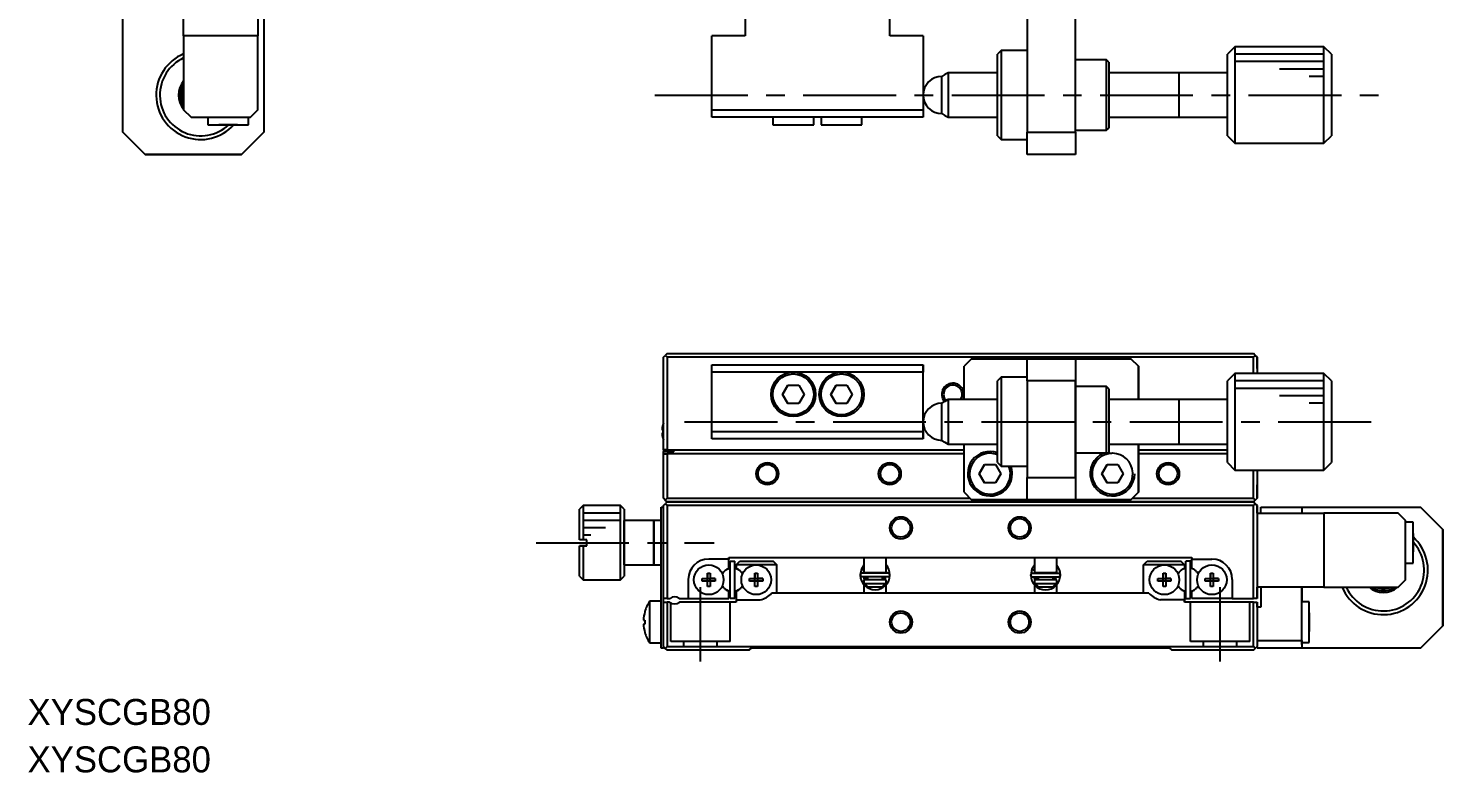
# Model space of a CAD drawing. Extents: x -50 to 379, y 23 to 295.
# Drawn here: x -42.4 to 148.2, y 23.5 to 123.8 of the extents above; entities that cross this region are included whole.
import ezdxf

# ---------------------------------------------------------------- set-up
doc = ezdxf.new("R2010")
doc.units = 0
doc.header["$LTSCALE"] = 10
doc.linetypes.add('CENTER', pattern=[2, 1.25, -0.25, 0.25, -0.25])
doc.linetypes.add('DASHED', pattern=[3.5, 2, -1.5])
doc.layers.get('0').update_dxf_attribs({"linetype": 'CONTINUOUS'})
doc.layers.add('CENTER', color=1, linetype='CENTER')
doc.styles.get("Standard").update_dxf_attribs({"font": 'FGP教科書体NT-M'})

msp = doc.modelspace()

# ---------------------------------------------------------------- linework, layer by layer
at = {"color": 7, "linetype": 'CONTINUOUS'}
for p, q in [((-21.5, 122.85), (-21.5, 131.85)), ((-11.5, 131.85), (-11.5, 122.85)), ((54.15, 131.85), (54.15, 122.85)), ((73.65, 122.85), (73.65, 131.85)), ((-29.7, 109.85), (-29.7, 125.85)), ((-10.7, 125.85), (-10.7, 109.85)), ((92.15, 125.85), (92.15, 109.85)), ((98.65, 109.85), (98.65, 125.85)), ((-21.5, 122.85), (-21.5, 112.85)), ((-11.5, 122.85), (-21.5, 122.85)), ((-11.5, 112.85), (-11.5, 122.85)), ((54.15, 122.85), (49.65, 122.85)), ((49.65, 112.85), (49.65, 122.85)), ((78.15, 122.85), (73.65, 122.85)), ((78.15, 122.85), (78.15, 112.85)), ((88.65, 120.85), (88.15, 120.35)), ((88.15, 109.35), (88.15, 120.35)), ((88.65, 120.85), (88.65, 108.85)), ((92.15, 120.85), (88.65, 120.85)), ((120.15, 121.35), (119.15, 120.35)), ((119.15, 109.35), (119.15, 120.35)), ((120.15, 121.35), (120.15, 108.35)), ((132.15, 121.35), (120.15, 121.35)), ((132.15, 121.349733), (132.15, 121.35)), ((133.15, 120.35), (132.15, 121.35)), ((132.15, 108.35), (132.15, 121.349733)), ((133.15, 120.35), (133.15, 109.35)), ((133.15, 120.349774), (133.15, 109.35)), ((102.85, 119.6), (98.65, 119.6)), ((102.85, 110.1), (102.85, 119.6)), ((103.15, 119.3), (102.85, 119.6)), ((103.15, 119.3), (103.15, 110.4)), ((81.083013, 117.6), (80.65, 117.35)), ((80.65, 112.35), (80.65, 117.35)), ((81.516025, 117.85), (81.083013, 117.6)), ((81.516025, 117.85), (81.516025, 111.85)), ((88.149981, 117.85), (81.516025, 117.85)), ((112.65, 117.85), (103.150019, 117.85)), ((112.65, 117.85), (112.645, 117.85)), ((112.65, 111.849995), (112.65, 117.850005)), ((119.15, 117.85), (112.65, 117.85)), ((112.655, 117.85), (112.65, 117.85)), ((-20.5, 111.85), (-21.5, 112.85)), ((-21.5, 112.85), (-20.5, 111.85)), ((-12.5, 111.85), (-11.5, 112.85)), ((-11.5, 112.85), (-12.5, 111.85)), ((49.65, 112.85), (78.15, 112.85)), ((49.65, 111.85), (49.65, 112.85)), ((78.15, 112.85), (78.15, 111.85)), ((-20.5, 111.85), (-12.5, 111.85)), ((-20.5, 111.85), (-18.25, 111.85)), ((-18.5, 111.85), (-18.25, 111.85)), ((-18.5, 111.85), (-18.25, 111.85)), ((-18.5, 111.85), (-12.5, 111.85)), ((-18.5, 111.85), (-18.25, 111.85)), ((-18.25, 111.85), (-18.25, 110.85)), ((-18.25, 110.85), (-12.75, 110.85)), ((-18.25, 110.85), (-12.75, 110.85)), ((-16.75, 110.85), (-15.5, 110.85)), ((-15.5, 110.85), (-16.75, 110.85)), ((-14.25, 110.85), (-15.5, 110.85)), ((-15.5, 110.85), (-14.25, 110.85)), ((-12.75, 111.85), (-12.5, 111.85)), ((-12.75, 111.85), (-12.5, 111.85)), ((-12.75, 111.85), (-12.5, 111.85)), ((-12.75, 111.85), (-12.5, 111.85)), ((-12.75, 110.85), (-12.75, 111.85)), ((60.65, 111.85), (49.65, 111.85)), ((57.9, 111.85), (57.9, 110.85)), ((57.9, 110.85), (60.65, 110.85)), ((67.15, 111.85), (60.65, 111.85)), ((60.65, 110.85), (63.4, 110.85)), ((63.4, 110.85), (63.4, 111.85)), ((64.4, 111.85), (64.4, 110.85)), ((64.4, 110.85), (67.15, 110.85)), ((78.15, 111.85), (67.15, 111.85)), ((67.15, 110.85), (69.9, 110.85)), ((69.9, 110.85), (69.9, 111.85)), ((80.65, 112.35), (81.083013, 112.1)), ((81.083013, 112.1), (81.516025, 111.85)), ((81.516025, 111.85), (88.149981, 111.85)), ((103.150019, 111.85), (112.65, 111.85)), ((112.645, 111.85), (112.65, 111.85)), ((112.65, 111.85), (119.15, 111.85)), ((112.65, 111.85), (112.655, 111.85)), ((-29.7, 109.85), (-26.7, 106.85)), ((-26.7, 106.85), (-29.7, 109.85)), ((-13.7, 106.85), (-10.7, 109.85)), ((-10.7, 109.85), (-13.7, 106.85)), ((88.15, 109.35), (88.65, 108.85)), ((88.65, 108.85), (92.15, 108.85)), ((92.15, 109.85), (98.65, 109.85)), ((92.15, 106.85), (92.15, 109.85)), ((98.65, 110.1), (102.85, 110.1)), ((98.65, 109.85), (98.65, 106.85)), ((102.85, 110.1), (103.15, 110.4)), ((119.15, 109.35), (120.15, 108.35)), ((132.15, 108.35), (133.15, 109.35)), ((-13.7, 106.85), (-26.7, 106.85)), ((-26.7, 106.85), (-13.7, 106.85)), ((98.65, 106.85), (92.15, 106.85)), ((120.15, 108.35), (132.15, 108.35)), ((43.15, 79.5), (43.4, 79.75)), ((43.15, 67), (43.15, 79.5)), ((43.65, 80), (43.4, 79.75)), ((43.4, 79.75), (43.65, 79.5)), ((43.65, 80), (122.65, 80)), ((122.65, 79.5), (43.65, 79.5)), ((43.65, 79.5), (43.65, 67)), ((49.65, 77.5), (49.65, 78.5)), ((49.65, 78.5), (78.15, 78.5)), ((78.15, 70.8), (78.15, 78.5)), ((78.15, 78.5), (78.15, 77.5)), ((84.65, 79.3), (83.65, 78.3)), ((83.65, 73.8), (83.65, 78.3)), ((84.65, 79.3), (92.15, 79.3)), ((92.15, 79.3), (98.65, 79.3)), ((92.15, 76.3), (92.15, 79.3)), ((98.65, 79.3), (98.65, 76.3)), ((98.65, 79.3), (98.65, 75.55)), ((98.65, 79.3), (106.15, 79.3)), ((107.15, 78.3), (106.15, 79.3)), ((106.15, 79.3), (107.15, 78.3)), ((107.15, 78.3), (107.15, 73.8)), ((107.15, 73.8), (107.15, 78.3)), ((122.9, 79.75), (122.65, 80)), ((122.9, 79.75), (122.65, 80)), ((122.65, 79.5), (122.9, 79.75)), ((122.65, 77.3), (122.65, 79.5)), ((122.9, 79.75), (123.15, 79.5)), ((123.15, 79.5), (122.9, 79.75)), ((123.15, 79.5), (123.15, 77.3)), ((123.15, 77.999995), (123.15, 79.5)), ((60.65, 77.5), (49.65, 77.5)), ((49.65, 69.5), (49.65, 77.5)), ((67.15, 77.5), (60.65, 77.5)), ((78.15, 77.5), (67.15, 77.5)), ((78.15, 69.5), (78.15, 77.5)), ((88.65, 76.8), (88.15, 76.3)), ((88.15, 65.3), (88.15, 76.3)), ((88.65, 76.8), (88.65, 64.8)), ((92.15, 76.8), (88.65, 76.8)), ((92.15, 76.3), (92.15, 63.3)), ((98.65, 76.3), (92.15, 76.3)), ((98.65, 63.3), (98.65, 76.3)), ((120.15, 77.3), (119.15, 76.3)), ((119.15, 70.750189), (119.15, 76.3)), ((120.15, 77.3), (120.15, 70.741132)), ((132.15, 77.3), (120.15, 77.3)), ((132.15, 64.3), (132.15, 77.3)), ((133.15, 76.3), (132.15, 77.3)), ((133.15, 76.3), (133.15, 65.3)), ((133.15, 76.3), (133.15, 70.849811)), ((59.206624, 74.5), (59.928312, 75.75)), ((59.928312, 75.75), (59.206624, 74.5)), ((59.928312, 73.25), (59.206624, 74.5)), ((59.206624, 74.5), (59.928312, 73.25)), ((59.928312, 75.75), (61.371688, 75.75)), ((61.371688, 75.75), (62.093376, 74.5)), ((62.093376, 74.5), (61.371688, 73.25)), ((65.706624, 74.5), (66.428312, 75.75)), ((66.428312, 75.75), (65.706624, 74.5)), ((66.428312, 73.25), (65.706624, 74.5)), ((65.706624, 74.5), (66.428312, 73.25)), ((66.428312, 75.75), (67.871688, 75.75)), ((67.871688, 75.75), (68.593376, 74.5)), ((68.593376, 74.5), (67.871688, 73.25)), ((98.65, 75.55), (98.65, 66.55)), ((102.85, 75.55), (98.65, 75.55)), ((102.85, 66.55), (102.85, 75.55)), ((103.15, 75.25), (102.85, 75.55)), ((103.15, 75.25), (103.15, 66.55)), ((103.15, 75.25), (103.15, 73.8)), ((61.371688, 73.25), (59.928312, 73.25)), ((67.871688, 73.25), (66.428312, 73.25)), ((81.083013, 73.55), (80.65, 73.3)), ((80.65, 70.777359), (80.65, 73.3)), ((81.516025, 73.8), (81.083013, 73.55)), ((81.516025, 73.8), (81.516025, 70.77283)), ((88.15, 73.8), (81.516025, 73.8)), ((112.65, 73.8), (103.15, 73.8)), ((112.65, 73.8), (112.645, 73.8)), ((112.65, 73.412813), (112.65, 73.800005)), ((119.15, 73.8), (112.65, 73.8)), ((112.655, 73.8), (112.65, 73.8)), ((112.65, 70.872856), (112.65, 73.412813)), ((78.15, 68.5), (78.15, 70.8)), ((80.65, 68.3), (80.65, 70.777359)), ((81.516025, 70.77283), (81.516025, 67.8)), ((112.65, 70.8), (112.65, 70.872856)), ((112.65, 68.187187), (112.65, 70.8)), ((119.15, 65.3), (119.15, 70.750189)), ((120.15, 70.741132), (120.15, 64.3)), ((133.15, 70.849811), (133.15, 65.3)), ((42.960141, 69.68), (43.080478, 69.68)), ((43.080478, 69.32), (42.960141, 69.32)), ((43.075856, 70.388616), (43.080478, 70.386361)), ((43.080478, 68.613639), (43.075856, 68.611384)), ((43.080478, 69.68), (43.080478, 69.32)), ((49.65, 69.5), (78.15, 69.5)), ((49.65, 68.5), (49.65, 69.5)), ((78.15, 69.5), (78.15, 68.5)), ((43.65, 67), (43.15, 67)), ((43.15, 67), (43.15, 66.8)), ((43.15, 66.8), (44.55, 66.8)), ((43.15, 66.5), (43.15, 66.8)), ((43.65, 67), (83.65, 67)), ((44.55, 67), (44.55, 66.8)), ((78.15, 68.5), (49.65, 68.5)), ((80.65, 68.3), (81.083013, 68.05)), ((81.083013, 68.05), (81.516025, 67.8)), ((81.516025, 67.8), (88.15, 67.8)), ((83.65, 61.3), (83.65, 67.8)), ((103.15, 67.8), (103.15, 66.55)), ((103.15, 67.8), (112.65, 67.8)), ((107.15, 67.8), (107.15, 61.3)), ((107.15, 65.8), (107.15, 67.8)), ((107.15, 67), (119.15, 67)), ((112.645, 67.8), (112.65, 67.8)), ((112.65, 67.799995), (112.65, 68.187187)), ((112.65, 67.8), (119.15, 67.8)), ((112.65, 67.8), (112.655, 67.8)), ((43.15, 60.5), (43.15, 66.5)), ((43.15, 66.5), (43.65, 66.5)), ((43.65, 66.5), (43.65, 60.5)), ((83.65, 66.5), (43.65, 66.5)), ((85.706624, 63.8), (86.428312, 65.05)), ((86.428312, 65.05), (85.706624, 63.8)), ((86.428312, 65.05), (87.871688, 65.05)), ((87.871688, 65.05), (88.593376, 63.8)), ((88.15, 65.3), (88.65, 64.8)), ((88.65, 64.8), (92.15, 64.8)), ((102.85, 66.55), (98.65, 66.55)), ((98.65, 66.55), (98.65, 60.3)), ((98.65, 66.55), (98.65, 66.05)), ((98.65, 66.55), (98.65, 66.05)), ((102.206624, 63.8), (102.928312, 65.05)), ((102.928312, 65.05), (102.206624, 63.8)), ((103.15, 66.55), (102.85, 66.55)), ((102.928312, 65.05), (104.371688, 65.05)), ((104.371688, 65.05), (105.093376, 63.8)), ((119.15, 66.5), (107.15, 66.5)), ((107.15, 61.3), (107.15, 65.8)), ((119.15, 65.3), (120.15, 64.3)), ((132.15, 64.3), (133.15, 65.3)), ((86.428312, 62.55), (85.706624, 63.8)), ((85.706624, 63.8), (86.428312, 62.55)), ((88.593376, 63.8), (87.871688, 62.55)), ((92.15, 63.3), (98.65, 63.3)), ((92.15, 60.3), (92.15, 63.3)), ((98.65, 63.3), (98.65, 60.3)), ((102.928312, 62.55), (102.206624, 63.8)), ((102.206624, 63.8), (102.928312, 62.55)), ((105.093376, 63.8), (104.371688, 62.55)), ((120.15, 64.3), (132.15, 64.3)), ((122.65, 60.5), (122.65, 64.3)), ((123.15, 64.3), (123.15, 60.5)), ((83.65, 61.3), (84.65, 60.3)), ((87.871688, 62.55), (86.428312, 62.55)), ((104.371688, 62.55), (102.928312, 62.55)), ((106.15, 60.3), (107.15, 61.3)), ((107.15, 61.3), (106.15, 60.3)), ((123.15, 60.5), (123.15, 62.300005)), ((32.35, 59.5), (31.85, 59)), ((32.35, 59.5), (32.35, 54.9)), ((37.35, 59.5), (32.35, 59.5)), ((37.35, 54.5), (37.35, 59.5)), ((37.85, 59), (37.35, 59.5)), ((42.85, 57.3), (42.85, 59.3)), ((42.85, 59.3), (43.15, 59.3)), ((43.4, 60.25), (43.15, 60.5)), ((43.15, 59.5), (43.4, 59.75)), ((43.15, 47), (43.15, 59.5)), ((43.4, 60.25), (43.65, 60.5)), ((43.65, 60), (43.4, 60.25)), ((43.65, 60), (43.4, 59.75)), ((43.4, 59.75), (43.65, 59.5)), ((43.65, 60.5), (84.45, 60.5)), ((122.65, 60), (43.65, 60)), ((43.65, 60), (122.65, 60)), ((122.65, 59.5), (43.65, 59.5)), ((43.65, 59.5), (43.65, 47)), ((92.15, 60.3), (84.65, 60.3)), ((98.65, 60.3), (92.15, 60.3)), ((106.15, 60.3), (98.65, 60.3)), ((106.35, 60.5), (122.65, 60.5)), ((122.65, 60.5), (122.9, 60.25)), ((123, 60.35), (122.65, 60)), ((122.65, 60), (123, 60.35)), ((122.9, 60.25), (122.65, 60)), ((122.65, 60), (122.9, 60.25)), ((122.65, 60), (122.9, 59.75)), ((122.9, 59.75), (122.65, 60)), ((122.65, 59.5), (122.9, 59.75)), ((122.65, 47), (122.65, 59.5)), ((123.15, 60.5), (122.9, 60.25)), ((122.9, 60.25), (123.15, 60.5)), ((122.9, 59.75), (123.15, 59.5)), ((123.15, 59.5), (122.9, 59.75)), ((123.15, 59.5), (123.15, 47)), ((123.15, 58.5), (123.15, 59.5)), ((123.65, 59.3), (129.15, 59.3)), ((123.65, 58.5), (123.65, 59.3)), ((129.15, 59.3), (129.15, 58.5)), ((129.15, 59.3), (129.15, 58.5)), ((129.15, 59.3), (145.15, 59.3)), ((148.15, 56.3), (145.15, 59.3)), ((145.15, 59.3), (148.15, 56.3)), ((31.85, 54.9), (31.85, 59)), ((37.85, 59), (37.85, 54.5)), ((37.85, 59), (37.85, 57.5)), ((37.85, 57.5), (37.85, 51.5)), ((37.85, 54.5), (37.85, 57.5)), ((41.85, 57.5), (37.85, 57.5)), ((41.85, 54.5), (41.85, 57.5)), ((41.85, 57.5), (41.85, 54.5)), ((42.85, 57.5), (41.85, 57.5)), ((42.85, 42.3), (42.85, 57.3)), ((123.15, 58.5), (132.15, 58.5)), ((132.15, 58.5), (132.15, 48.5)), ((142.15, 58.5), (132.15, 58.5)), ((143.15, 57.5), (142.15, 58.5)), ((142.15, 58.5), (143.15, 57.5)), ((143.15, 49.5), (143.15, 57.5)), ((143.15, 57.25), (143.15, 57.5)), ((143.15, 57.25), (143.15, 57.5)), ((143.15, 57.25), (143.15, 57.5)), ((143.15, 51.5), (143.15, 57.5)), ((143.15, 57.25), (143.15, 57.5)), ((144.15, 57.25), (143.15, 57.25)), ((144.15, 51.75), (144.15, 57.25)), ((144.15, 51.75), (144.15, 57.25)), ((144.15, 55.75), (144.15, 54.5)), ((144.15, 54.5), (144.15, 55.75)), ((148.15, 56.3), (148.15, 43.3)), ((148.15, 43.3), (148.15, 56.3)), ((32.35, 54.9), (31.85, 54.9)), ((32.35, 54.1), (31.85, 54.1)), ((31.85, 54.1), (32.35, 54.1)), ((31.85, 50), (31.85, 54.1)), ((32.85, 54.9), (32.35, 54.9)), ((32.85, 54.1), (32.35, 54.1)), ((32.35, 54.1), (32.35, 49.5)), ((32.35, 54.1), (32.85, 54.1)), ((32.85, 54.1), (32.85, 54.9)), ((37.35, 49.5), (37.35, 54.5)), ((37.85, 54.5), (37.85, 50)), ((37.85, 51.5), (37.85, 54.5)), ((41.85, 51.5), (41.85, 54.5)), ((41.85, 54.5), (41.85, 51.5)), ((144.15, 53.25), (144.15, 54.5)), ((144.15, 54.5), (144.15, 53.25)), ((37.85, 51.5), (37.85, 50)), ((37.85, 51.5), (41.85, 51.5)), ((41.85, 51.5), (42.85, 51.5)), ((51.95, 52.3), (49.25, 52.3)), ((51.95, 52.5), (114.35, 52.5)), ((51.95, 52.3), (51.95, 52.5)), ((51.95, 52.5), (51.95, 52.3)), ((51.95, 51.044412), (51.95, 52.3)), ((51.95, 51.044412), (51.95, 52.3)), ((52.15, 47), (52.15, 52)), ((52.15, 52), (52.75, 52)), ((52.75, 47), (52.75, 52)), ((52.95, 51.5), (53.45, 52)), ((52.95, 51.5), (52.95, 51.044412)), ((55.65, 51.5), (52.95, 51.5)), ((53.45, 52), (57.95, 52)), ((58.45, 51.5), (55.65, 51.5)), ((58.45, 51.5), (57.95, 52)), ((57.95, 52), (58.45, 51.5)), ((58.45, 47.7), (58.45, 51.5)), ((58.45, 47.7), (58.45, 51.5)), ((70.15, 52.5), (70.15, 50.5)), ((73.15, 50.5), (73.15, 52.5)), ((93.149848, 51.487977), (92.786449, 50.916771)), ((93.15, 52.5), (93.15, 50.5)), ((96.15, 50.5), (96.15, 52.5)), ((107.85, 51.5), (108.35, 52)), ((107.85, 47.7), (107.85, 51.5)), ((110.65, 51.5), (107.85, 51.5)), ((108.35, 52), (112.85, 52)), ((113.35, 51.5), (110.65, 51.5)), ((112.85, 52), (113.35, 51.5)), ((113.35, 51.5), (112.85, 52)), ((113.35, 51.5), (113.35, 51.044412)), ((113.35, 51.5), (113.35, 51.044412)), ((113.55, 47), (113.55, 52)), ((114.15, 52), (113.55, 52)), ((114.15, 47), (114.15, 52)), ((114.15, 51.058896), (114.15, 52)), ((114.35, 52.5), (114.35, 52.3)), ((114.35, 52.3), (117.05, 52.3)), ((114.35, 51.044412), (114.35, 52.3)), ((143.15, 51.5), (143.15, 51.75)), ((143.15, 51.5), (143.15, 51.75)), ((143.15, 49.5), (143.15, 51.75)), ((143.15, 51.5), (143.15, 51.75)), ((143.15, 51.75), (144.15, 51.75)), ((31.85, 50), (32.35, 49.5)), ((37.35, 49.5), (37.85, 50)), ((48.363639, 49.68), (49.07, 49.68)), ((48.363639, 49.32), (48.363639, 49.68)), ((48.363639, 49.68), (49.07, 49.68)), ((49.07, 50.386361), (49.43, 50.386361)), ((49.07, 49.68), (49.07, 50.386361)), ((49.07, 50.386361), (49.07, 49.68)), ((49.080372, 49.669628), (49.07, 49.68)), ((49.080372, 49.330372), (49.080372, 49.669628)), ((49.080372, 49.669628), (49.419628, 49.669628)), ((49.419628, 49.669628), (49.43, 49.68)), ((49.419628, 49.669628), (49.419628, 49.330372)), ((49.43, 50.386361), (49.43, 49.68)), ((49.43, 49.68), (50.136361, 49.68)), ((50.136361, 49.68), (49.43, 49.68)), ((50.136361, 49.68), (50.136361, 49.32)), ((51.65625, 50.874815), (51.95, 51.044412)), ((51.65625, 50.874815), (51.95, 51.044412)), ((52.95, 51.044412), (53.24375, 50.874815)), ((54.763639, 49.68), (55.47, 49.68)), ((54.763639, 49.32), (54.763639, 49.68)), ((54.763639, 49.68), (55.47, 49.68)), ((55.47, 50.386361), (55.83, 50.386361)), ((55.47, 49.68), (55.47, 50.386361)), ((55.47, 50.386361), (55.47, 49.68)), ((55.480372, 49.669628), (55.47, 49.68)), ((55.480372, 49.330372), (55.480372, 49.669628)), ((55.480372, 49.669628), (55.819628, 49.669628)), ((55.819628, 49.669628), (55.83, 49.68)), ((55.819628, 49.669628), (55.819628, 49.330372)), ((55.83, 50.386361), (55.83, 49.68)), ((55.83, 49.68), (56.536361, 49.68)), ((56.536361, 49.68), (55.83, 49.68)), ((56.536361, 49.68), (56.536361, 49.32)), ((69.827833, 50.934778), (69.66978, 50.183375)), ((69.768619, 50.685263), (69.767761, 50.649523)), ((69.767761, 50.649523), (69.76869, 50.613786)), ((69.77126, 50.720918), (69.768619, 50.685263)), ((69.76869, 50.613786), (69.771402, 50.578139)), ((69.77568, 50.756401), (69.77126, 50.720918)), ((69.771402, 50.578139), (69.775891, 50.542669)), ((69.781867, 50.791625), (69.77568, 50.756401)), ((69.775891, 50.542669), (69.782146, 50.507462)), ((69.789808, 50.826504), (69.781867, 50.791625)), ((69.782146, 50.507462), (69.790152, 50.472605)), ((69.799483, 50.860953), (69.789808, 50.826504)), ((69.790152, 50.472605), (69.79989, 50.438183)), ((69.810868, 50.894885), (69.799483, 50.860953)), ((69.79989, 50.438183), (69.811336, 50.404279)), ((69.823205, 50.926472), (69.810868, 50.894885)), ((69.811336, 50.404279), (69.824462, 50.370978)), ((69.822909, 50.925041), (69.823598, 50.927182)), ((69.823598, 50.927182), (69.825539, 50.928795)), ((70.149831, 51.454354), (69.824132, 50.926)), ((69.824462, 50.370978), (69.82524, 50.369147)), ((69.825539, 50.928795), (69.828722, 50.929869)), ((69.842413, 50.968328), (69.827833, 50.934778)), ((69.827981, 50.935138), (70.150012, 50.826777)), ((69.828722, 50.929869), (69.833126, 50.930398)), ((69.833126, 50.930398), (69.838725, 50.930378)), ((69.838725, 50.930378), (69.845486, 50.92981)), ((69.845486, 50.92981), (69.853367, 50.928697)), ((69.853367, 50.928697), (69.862321, 50.927046)), ((69.862321, 50.927046), (69.872293, 50.924866)), ((69.872293, 50.924866), (69.883224, 50.922172)), ((69.883224, 50.922172), (69.895046, 50.918978)), ((73.443313, 50.379734), (69.893313, 50.379734)), ((69.893313, 49.929734), (73.443313, 49.929734)), ((69.895046, 50.918978), (69.90769, 50.915306)), ((69.90769, 50.915306), (69.921078, 50.911176)), ((69.921078, 50.911176), (69.935129, 50.906614)), ((69.935129, 50.906614), (69.949759, 50.901647)), ((69.949759, 50.901647), (69.964879, 50.896305)), ((69.964879, 50.896305), (69.980397, 50.890622)), ((69.980397, 50.890622), (69.99622, 50.88463)), ((69.99622, 50.88463), (70.012252, 50.878366)), ((70.012252, 50.878366), (70.028396, 50.871869)), ((70.028396, 50.871869), (70.044554, 50.865177)), ((70.044554, 50.865177), (70.06063, 50.858331)), ((70.06063, 50.858331), (70.076524, 50.851372)), ((70.076524, 50.851372), (70.092143, 50.844342)), ((70.092143, 50.844342), (70.10739, 50.837285)), ((70.10739, 50.837285), (70.122175, 50.830241)), ((70.122175, 50.830241), (70.136407, 50.823255)), ((70.262579, 49.499962), (70.133708, 49.929682)), ((70.136407, 50.823255), (70.15, 50.816368)), ((70.15, 50.5), (73.15, 50.5)), ((70.65, 49.7), (70.185453, 49.7)), ((70.492864, 50.379734), (70.264147, 50.499992)), ((70.65, 50.5), (70.65, 50.379734)), ((70.65, 49.929734), (70.65, 49.5)), ((72.65, 50.379734), (72.65, 50.5)), ((72.65, 49.5), (72.65, 49.929734)), ((73.15, 49.7), (72.65, 49.7)), ((73.072453, 50.499955), (72.843761, 50.379734)), ((73.150374, 50.611234), (73.202931, 50.379752)), ((73.512403, 50.926216), (73.499447, 50.956471)), ((73.513716, 50.925041), (73.512941, 50.924722)), ((73.51334, 50.92284), (73.513716, 50.925041)), ((73.51342, 50.926472), (73.513716, 50.925041)), ((73.531159, 50.879482), (73.51342, 50.926472)), ((73.531875, 50.877352), (73.531159, 50.879482)), ((73.532186, 50.876421), (73.531875, 50.877352)), ((73.532679, 50.874935), (73.532186, 50.876421)), ((73.532989, 50.873995), (73.532679, 50.874935)), ((73.533525, 50.872361), (73.532989, 50.873995)), ((73.533914, 50.871163), (73.533525, 50.872361)), ((73.534661, 50.868847), (73.533914, 50.871163)), ((73.53503, 50.867694), (73.534661, 50.868847)), ((92.80473, 50.9591), (92.632096, 50.174146)), ((92.730935, 50.676034), (92.730078, 50.640295)), ((92.730078, 50.640295), (92.731006, 50.604558)), ((92.733577, 50.711689), (92.730935, 50.676034)), ((92.731006, 50.604558), (92.733719, 50.56891)), ((92.737996, 50.747172), (92.733577, 50.711689)), ((92.733719, 50.56891), (92.738208, 50.53344)), ((92.744184, 50.782397), (92.737996, 50.747172)), ((92.738208, 50.53344), (92.744463, 50.498233)), ((92.752124, 50.817276), (92.744184, 50.782397)), ((92.744463, 50.498233), (92.752469, 50.463376)), ((92.761799, 50.851725), (92.752124, 50.817276)), ((92.752469, 50.463376), (92.762206, 50.428954)), ((92.773185, 50.885656), (92.761799, 50.851725)), ((92.762206, 50.428954), (92.773652, 50.395051)), ((92.785522, 50.917243), (92.773185, 50.885656)), ((92.773652, 50.395051), (92.786779, 50.36175)), ((92.785226, 50.915812), (92.78607, 50.918161)), ((92.78607, 50.918161), (92.788463, 50.919855)), ((92.786779, 50.36175), (92.787557, 50.359919)), ((92.788463, 50.919855), (92.792386, 50.92088)), ((92.790298, 50.92591), (93.150029, 50.797092)), ((92.792386, 50.92088), (92.797811, 50.921228)), ((92.797811, 50.921228), (92.804696, 50.920898)), ((92.804696, 50.920898), (92.812991, 50.919891)), ((92.812991, 50.919891), (92.822633, 50.918215)), ((92.822633, 50.918215), (92.833549, 50.915883)), ((92.833549, 50.915883), (92.845659, 50.912912)), ((92.845659, 50.912912), (92.858872, 50.909324)), ((96.405629, 50.370506), (92.855629, 50.370506)), ((92.855629, 49.920506), (96.405629, 49.920506)), ((92.858872, 50.909324), (92.873089, 50.905147)), ((92.873089, 50.905147), (92.888204, 50.90041)), ((92.888204, 50.90041), (92.904103, 50.895151)), ((92.904103, 50.895151), (92.920668, 50.889408)), ((92.920668, 50.889408), (92.937774, 50.883223)), ((92.937774, 50.883223), (92.955295, 50.876644)), ((92.955295, 50.876644), (92.973098, 50.86972)), ((92.973098, 50.86972), (92.991051, 50.862502)), ((92.991051, 50.862502), (93.00902, 50.855044)), ((93.00902, 50.855044), (93.026869, 50.847403)), ((93.026869, 50.847403), (93.044466, 50.839634)), ((93.044466, 50.839634), (93.061679, 50.831797)), ((93.061679, 50.831797), (93.078379, 50.82395)), ((93.078379, 50.82395), (93.094441, 50.816151)), ((93.094441, 50.816151), (93.109745, 50.80846)), ((93.220647, 49.49995), (93.096024, 49.920454)), ((93.109745, 50.80846), (93.124177, 50.800933)), ((93.124177, 50.800933), (93.137629, 50.793627)), ((93.137629, 50.793627), (93.15, 50.786596)), ((93.15, 50.5), (96.15, 50.5)), ((93.65, 49.7), (93.15, 49.7)), ((93.15, 49.7), (93.15, 49.685894)), ((93.15, 49.685872), (93.15, 49.685728)), ((93.15, 49.68565), (93.15, 49.685503)), ((93.455181, 50.370506), (93.220475, 50.499969)), ((93.65, 50.5), (93.65, 50.370506)), ((93.65, 49.920506), (93.65, 49.5)), ((95.65, 50.370506), (95.65, 50.5)), ((95.65, 49.5), (95.65, 49.920506)), ((96.115897, 49.7), (95.65, 49.7)), ((96.040777, 50.499959), (95.806077, 50.370506)), ((96.140463, 50.500014), (96.165247, 50.370524)), ((96.474719, 50.916987), (96.458237, 50.955242)), ((96.476033, 50.915812), (96.475257, 50.915494)), ((96.475657, 50.913612), (96.476033, 50.915812)), ((96.475736, 50.917243), (96.476033, 50.915812)), ((96.493476, 50.870254), (96.475736, 50.917243)), ((96.494192, 50.868124), (96.493476, 50.870254)), ((96.494503, 50.867192), (96.494192, 50.868124)), ((96.494996, 50.865707), (96.494503, 50.867192)), ((96.495306, 50.864766), (96.494996, 50.865707)), ((96.495841, 50.863132), (96.495306, 50.864766)), ((96.496231, 50.861935), (96.495841, 50.863132)), ((96.496978, 50.859619), (96.496231, 50.861935)), ((96.497347, 50.858465), (96.496978, 50.859619)), ((109.763639, 49.68), (110.47, 49.68)), ((109.763639, 49.32), (109.763639, 49.68)), ((109.763639, 49.68), (110.47, 49.68)), ((110.47, 50.386361), (110.83, 50.386361)), ((110.47, 49.68), (110.47, 50.386361)), ((110.47, 50.386361), (110.47, 49.68)), ((110.480372, 49.669628), (110.47, 49.68)), ((110.480372, 49.330372), (110.480372, 49.669628)), ((110.480372, 49.669628), (110.819628, 49.669628)), ((110.819628, 49.669628), (110.83, 49.68)), ((110.819628, 49.669628), (110.819628, 49.330372)), ((110.83, 50.386361), (110.83, 49.68)), ((110.83, 49.68), (111.536361, 49.68)), ((111.536361, 49.68), (110.83, 49.68)), ((111.536361, 49.68), (111.536361, 49.32)), ((113.35, 51.044412), (113.05625, 50.874815)), ((113.35, 51.044412), (113.05625, 50.874815)), ((114.15, 51.058896), (114.15, 51.15)), ((114.15, 51.058896), (114.15, 51.15)), ((114.15, 51.058896), (114.15, 51.15)), ((114.15, 51.058896), (114.15, 51.15)), ((114.15, 51.058896), (114.15, 51.15)), ((114.15, 51.058896), (114.15, 51.15)), ((114.15, 51.058896), (114.15, 51.15)), ((114.15, 51.058896), (114.15, 51.15)), ((114.15, 51.058896), (114.15, 51.15)), ((114.15, 47.85), (114.15, 51.15)), ((114.15, 51.058896), (114.15, 51.15)), ((114.15, 51.058896), (114.15, 51.15)), ((114.15, 51.058896), (114.15, 51.15)), ((114.15, 51.058896), (114.15, 51.15)), ((114.15, 51.058896), (114.15, 51.15)), ((114.15, 51.058896), (114.15, 51.15)), ((114.15, 51.058896), (114.15, 51.15)), ((114.15, 51.058896), (114.15, 51.15)), ((114.15, 51.058896), (114.15, 51.15)), ((114.64375, 50.874815), (114.35, 51.044412)), ((116.163639, 49.68), (116.87, 49.68)), ((116.163639, 49.32), (116.163639, 49.68)), ((116.163639, 49.68), (116.87, 49.68)), ((116.87, 50.386361), (117.23, 50.386361)), ((116.87, 49.68), (116.87, 50.386361)), ((116.87, 50.386361), (116.87, 49.68)), ((116.880372, 49.669628), (116.87, 49.68)), ((116.880372, 49.330372), (116.880372, 49.669628)), ((116.880372, 49.669628), (117.219628, 49.669628)), ((117.219628, 49.669628), (117.23, 49.68)), ((117.219628, 49.669628), (117.219628, 49.330372)), ((117.23, 50.386361), (117.23, 49.68)), ((117.23, 49.68), (117.936361, 49.68)), ((117.936361, 49.68), (117.23, 49.68)), ((117.936361, 49.68), (117.936361, 49.32)), ((32.35, 49.5), (37.35, 49.5)), ((46.5, 49.55), (46.5, 47)), ((46.5, 49.55), (46.5, 47)), ((49.07, 49.32), (48.363639, 49.32)), ((49.080372, 49.330372), (49.07, 49.32)), ((49.07, 48.613639), (49.07, 49.32)), ((49.07, 48.613639), (49.07, 49.32)), ((49.43, 48.613639), (49.07, 48.613639)), ((49.419628, 49.330372), (49.080372, 49.330372)), ((49.419628, 49.330372), (49.43, 49.32)), ((49.43, 49.32), (49.43, 48.613639)), ((50.136361, 49.32), (49.43, 49.32)), ((51.95, 47.955588), (51.65625, 48.125185)), ((51.95, 47.955588), (51.65625, 48.125185)), ((51.95, 47), (51.95, 47.955588)), ((51.95, 47), (51.95, 47.955588)), ((53.24375, 48.125185), (52.95, 47.955588)), ((52.95, 47.955588), (52.95, 46.8)), ((55.47, 49.32), (54.763639, 49.32)), ((55.480372, 49.330372), (55.47, 49.32)), ((55.47, 48.613639), (55.47, 49.32)), ((55.47, 48.613639), (55.47, 49.32)), ((55.83, 48.613639), (55.47, 48.613639)), ((55.819628, 49.330372), (55.480372, 49.330372)), ((55.819628, 49.330372), (55.83, 49.32)), ((55.83, 49.32), (55.83, 48.613639)), ((56.536361, 49.32), (55.83, 49.32)), ((108.570938, 47.7), (57.729062, 47.7)), ((73.15, 49.5), (70.15, 49.5)), ((70.15, 49.5), (70.15, 49)), ((70.15, 49), (70.204317, 49)), ((70.15, 48.854616), (70.15, 47.7)), ((70.204317, 49), (73.095683, 49)), ((70.733485, 48.5), (70.204317, 49)), ((72.566515, 48.5), (70.733485, 48.5)), ((73.095683, 49), (72.566515, 48.5)), ((73.095683, 49), (73.15, 49)), ((73.15, 49), (73.15, 49.5)), ((73.15, 48.813237), (73.15, 48.813381)), ((73.15, 47.7), (73.15, 48.813018)), ((96.15, 49.5), (93.15, 49.5)), ((93.15, 49.5), (93.15, 49)), ((93.15, 49), (93.204317, 49)), ((93.15, 48.80354), (93.15, 48.803437)), ((93.15, 48.802568), (93.15, 47.7)), ((93.204317, 49), (96.095683, 49)), ((93.733485, 48.5), (93.204317, 49)), ((95.566515, 48.5), (93.733485, 48.5)), ((96.095683, 49), (95.566515, 48.5)), ((96.095683, 49), (96.15, 49)), ((96.15, 49), (96.15, 49.5)), ((96.15, 48.847358), (96.15, 48.84746)), ((96.15, 47.7), (96.15, 48.84661)), ((110.47, 49.32), (109.763639, 49.32)), ((110.480372, 49.330372), (110.47, 49.32)), ((110.47, 48.613639), (110.47, 49.32)), ((110.47, 48.613639), (110.47, 49.32)), ((110.83, 48.613639), (110.47, 48.613639)), ((110.819628, 49.330372), (110.480372, 49.330372)), ((110.819628, 49.330372), (110.83, 49.32)), ((110.83, 49.32), (110.83, 48.613639)), ((111.536361, 49.32), (110.83, 49.32)), ((113.05625, 48.125185), (113.35, 47.955588)), ((113.05625, 48.125185), (113.35, 47.955588)), ((113.35, 47.955588), (113.35, 46.8)), ((113.35, 47.955588), (113.35, 46.8)), ((114.15, 47.85), (114.15, 47.941104)), ((114.15, 47.85), (114.15, 47.941104)), ((114.15, 47.85), (114.15, 47.941104)), ((114.15, 47.85), (114.15, 47.941104)), ((114.15, 47.85), (114.15, 47.941104)), ((114.15, 47.85), (114.15, 47.941104)), ((114.15, 47.85), (114.15, 47.941104)), ((114.15, 47.85), (114.15, 47.941104)), ((114.15, 47.85), (114.15, 47.941104)), ((114.15, 47.85), (114.15, 47.941104)), ((114.15, 47.85), (114.15, 47.941104)), ((114.15, 47.85), (114.15, 47.941104)), ((114.15, 47.85), (114.15, 47.941104)), ((114.15, 47.85), (114.15, 47.941104)), ((114.15, 47.85), (114.15, 47.941104)), ((114.15, 47.85), (114.15, 47.941104)), ((114.15, 47), (114.15, 47.941104)), ((114.15, 47.85), (114.15, 47.941104)), ((114.15, 47.85), (114.15, 47.941104)), ((114.15, 47.85), (114.15, 47.941104)), ((114.15, 47.85), (114.15, 47.941104)), ((114.15, 47.85), (114.15, 47.941104)), ((114.15, 47.85), (114.15, 47.941104)), ((114.15, 47.85), (114.15, 47.941104)), ((114.15, 47.85), (114.15, 47.941104)), ((114.15, 47.85), (114.15, 47.941104)), ((114.15, 47.85), (114.15, 47.941104)), ((114.15, 47.85), (114.15, 47.941104)), ((114.15, 47.85), (114.15, 47.941104)), ((114.15, 47.85), (114.15, 47.941104)), ((114.15, 47.85), (114.15, 47.941104)), ((114.15, 47.85), (114.15, 47.941104)), ((114.35, 47.955588), (114.64375, 48.125185)), ((114.35, 47), (114.35, 47.955588)), ((116.87, 49.32), (116.163639, 49.32)), ((116.880372, 49.330372), (116.87, 49.32)), ((116.87, 48.613639), (116.87, 49.32)), ((116.87, 48.613639), (116.87, 49.32)), ((117.23, 48.613639), (116.87, 48.613639)), ((117.219628, 49.330372), (116.880372, 49.330372)), ((117.219628, 49.330372), (117.23, 49.32)), ((117.23, 49.32), (117.23, 48.613639)), ((117.936361, 49.32), (117.23, 49.32)), ((119.8, 49.55), (119.8, 47)), ((132.15, 48.5), (123.15, 48.5)), ((123.15, 47), (123.15, 48.5)), ((123.65, 48.5), (123.65, 45.8)), ((129.15, 48.5), (129.15, 46.55)), ((129.15, 41.3), (129.15, 48.5)), ((132.15, 48.5), (142.15, 48.5)), ((143.15, 49.5), (142.15, 48.5)), ((142.15, 48.5), (143.15, 49.5)), ((41.307537, 41), (41.307537, 46.6)), ((42.85, 46.6), (41.307537, 46.6)), ((43.15, 46.5), (43.15, 47)), ((43.15, 46.5), (43.15, 47)), ((43.65, 47), (43.15, 47)), ((43.15, 40.5), (43.15, 46.5)), ((43.15, 46.5), (43.65, 46.5)), ((43.65, 47), (44.05, 47)), ((43.65, 46.5), (43.65, 40.5)), ((43.988562, 46.5), (43.65, 46.5)), ((45.25, 47), (46.5, 47)), ((52.95, 46.5), (45.311438, 46.5)), ((46.5, 47), (51.95, 47)), ((52.75, 47), (52.15, 47)), ((52.95, 46.8), (52.95, 46.5)), ((52.95, 46.8), (56.172015, 46.8)), ((113.35, 46.8), (110.127985, 46.8)), ((113.35, 46.5), (113.35, 46.8)), ((113.35, 46.8), (113.35, 46.5)), ((122.65, 46.5), (113.35, 46.5)), ((113.55, 47), (114.15, 47)), ((119.8, 47), (114.35, 47)), ((119.8, 47), (122.65, 47)), ((123.15, 47), (122.65, 47)), ((122.65, 40.5), (122.65, 46.5)), ((122.65, 46.5), (123.15, 46.5)), ((123.15, 46.5), (123.15, 40.5)), ((123.15, 45.8), (123.15, 46.5)), ((123.65, 45.8), (123.15, 45.8)), ((129.15, 46.55), (129.15, 46.8)), ((129.15, 40.8), (129.15, 46.8)), ((130.15, 46.55), (129.15, 46.55)), ((130.15, 41.05), (130.15, 46.55)), ((130.15, 41.05), (130.15, 46.55)), ((40.463538, 44.06), (40.656795, 44.06)), ((40.650627, 45.202148), (40.656795, 45.199139)), ((40.656795, 44.06), (40.656795, 43.54)), ((130.15, 45.05), (130.15, 43.8)), ((130.15, 43.8), (130.15, 45.05)), ((40.656795, 43.54), (40.463538, 43.54)), ((40.656795, 42.400861), (40.650627, 42.397852)), ((42.85, 40.3), (42.85, 42.3)), ((130.15, 42.55), (130.15, 43.8)), ((130.15, 43.8), (130.15, 42.55)), ((145.15, 40.3), (148.15, 43.3)), ((148.15, 43.3), (145.15, 40.3)), ((41.307537, 41), (42.85, 41)), ((43.15, 40.3), (42.85, 40.3)), ((43.15, 40.5), (43.15, 40.3)), ((43.15, 40.5), (43.15, 40.3)), ((43.15, 40.5), (43.4, 40.25)), ((43.65, 40.5), (43.4, 40.25)), ((43.4, 40.25), (43.65, 40)), ((43.65, 40.5), (122.65, 40.5)), ((54.65, 40), (55, 40.35)), ((55, 40.35), (54.65, 40)), ((55, 40.35), (111.3, 40.35)), ((111.3, 40.35), (111.65, 40)), ((122.9, 40.25), (122.65, 40.5)), ((122.65, 40), (122.9, 40.25)), ((122.9, 40.25), (122.65, 40)), ((122.9, 40.25), (123.15, 40.5)), ((123.15, 40.5), (122.9, 40.25)), ((123.15, 41.3), (129.15, 41.3)), ((129.15, 40.3), (123.15, 40.3)), ((129.15, 41.3), (129.15, 40.3)), ((129.15, 41.05), (129.15, 40.3)), ((129.15, 40.8), (129.15, 41.05)), ((129.15, 41.05), (130.15, 41.05)), ((145.15, 40.3), (129.15, 40.3)), ((54.65, 40), (43.65, 40)), ((122.65, 40), (111.65, 40))]:
    msp.add_line(p, q, dxfattribs=at)
at = {"color": 3, "linetype": 'CONTINUOUS'}
for p, q in [((132.15, 120.35), (120.15, 120.35)), ((132.15, 119.35), (120.15, 119.35)), ((132.15, 118.35), (126.15, 118.35)), ((132.15, 117.35), (130.15, 117.35)), ((132.15, 76.3), (120.15, 76.3)), ((132.15, 75.3), (120.15, 75.3)), ((132.15, 74.3), (126.15, 74.3)), ((132.15, 73.3), (130.15, 73.3)), ((37.35, 58.5), (32.35, 58.5)), ((37.35, 57.5), (32.35, 57.5)), ((35.35, 56.5), (32.35, 56.5)), ((33.35, 55.5), (32.35, 55.5))]:
    msp.add_line(p, q, dxfattribs=at)
at = {"color": 3, "linetype": 'DASHED'}
for p, q in [((44.15, 41.2), (44.15, 46.5)), ((52.15, 41.2), (52.15, 46.5)), ((114.15, 41.2), (114.15, 46.5)), ((122.15, 41.2), (122.15, 46.5)), ((52.15, 41.2), (44.15, 41.2)), ((45.9, 40.5), (45.9, 41.2)), ((50.4, 40.5), (50.4, 41.2)), ((122.15, 41.2), (114.15, 41.2)), ((115.9, 40.5), (115.9, 41.2)), ((120.4, 40.5), (120.4, 41.2))]:
    msp.add_line(p, q, dxfattribs=at)
at = {"color": 7, "linetype": 'CONTINUOUS'}
for centre, radius in [((60.65, 74.5), 3), ((60.65, 74.5), 2.75), ((67.15, 74.5), 3), ((67.15, 74.5), 2.75), ((57.15, 63.8), 1.25), ((73.65, 63.8), 1.25), ((111.15, 63.8), 1.25), ((75.15, 56.5), 1.25), ((91.15, 56.5), 1.25), ((49.25, 49.5), 2), ((55.65, 49.5), 2), ((110.65, 49.5), 2), ((117.05, 49.5), 2), ((75.15, 43.8), 1.25), ((91.15, 43.8), 1.25)]:
    msp.add_circle(centre, radius, dxfattribs=at)
at = {"color": 3, "linetype": 'CONTINUOUS'}
for centre in [(57.15, 63.8), (73.65, 63.8), (111.15, 63.8), (75.15, 56.5), (91.15, 56.5), (75.15, 43.8), (91.15, 43.8)]:
    msp.add_circle(centre, 1.5, dxfattribs=at)
at = {"color": 7, "linetype": 'CONTINUOUS'}
for centre, radius, start, end in [((-19.2, 114.85), 6, 112.54031, 318.189685), ((-19.2, 114.85), 5.5, 114.719851, 313.341758), ((-19.2, 114.85), 3, 140.055495, 219.944505), ((80.65, 114.85), 2.5, 90, 180), ((-19.2, 114.85), 2.5, 156.926082, 203.073918), ((80.65, 114.85), 2.5, 180, 270), ((82.15, 74.5), 1.25, 325.944202, 180), ((82.15, 74.5), 1.25, 180, 223.37859), ((80.65, 70.8), 2.5, 90, 270), ((46.15, 69.5), 3.2, 159.635861, 163.877467), ((46.15, 69.5), 3.194933, 163.893288, 176.770291), ((46.15, 69.5), 3.194933, 183.229709, 196.106712), ((46.15, 69.5), 3.2, 196.122533, 200.364135), ((87.15, 63.8), 3, 70.528782, 0), ((87.15, 63.8), 2.75, 90, 21.323686), ((87.15, 63.8), 2.75, 68.676332, 90), ((87.15, 63.8), 3, 0, 19.471221), ((103.65, 63.8), 3, 113.556464, 0), ((103.65, 63.8), 2.75, 100.942499, 90), ((103.65, 63.8), 2.75, 90, 100.942499), ((140.15, 50.8), 6, 202.54031, 48.189685), ((140.15, 50.8), 5.5, 204.719851, 43.341758), ((49.25, 49.55), 2.75, 90, 180), ((71.664546, 50.153306), 2.002574, 0.859394, 42.103214), ((117.05, 49.55), 2.75, 0, 90), ((52.56481, 49.385), 1.75, 134.995594, 148.113496), ((52.450001, 49.5), 1.5875, 135.000025, 149.566818), ((52.45, 49.5), 1.5875, 120, 135), ((52.450001, 49.5), 1.5875, 100.893089, 120), ((52.450001, 49.5), 1.5875, 60.000031, 79.106984), ((52.45, 49.5), 1.5875, 45, 60), ((52.33519, 49.385), 1.75, 31.886504, 45.004406), ((52.450001, 49.5), 1.5875, 30.433263, 45.000025), ((69.893313, 50.154734), 0.225, 90, 270), ((71.668268, 50.154773), 1.998762, 180.738023, 359.187021), ((73.443313, 50.154734), 0.225, 270, 90), ((92.855629, 50.145506), 0.225, 90, 270), ((94.630585, 50.145544), 1.998762, 180.738023, 359.187021), ((94.625979, 50.14391), 2.00346, 0.863794, 40.459737), ((96.405629, 50.145506), 0.225, 270, 90), ((113.96481, 49.385), 1.75, 134.995594, 148.113496), ((113.849999, 49.5), 1.5875, 134.999975, 149.566736), ((113.85, 49.5), 1.5875, 120, 135), ((113.849999, 49.5), 1.5875, 100.893089, 120), ((113.85, 49.5), 1.5875, 45, 60), ((113.73519, 49.385), 1.75, 31.886504, 45.004406), ((113.849999, 49.5), 1.5875, 30.433182, 44.999975), ((52.56481, 49.615), 1.75, 211.886504, 225.004406), ((52.450001, 49.5), 1.5875, 210.433182, 224.999975), ((52.45, 49.5), 1.5875, 225, 240), ((52.450001, 49.5), 1.5875, 240, 259.106911), ((52.450001, 49.5), 1.5875, 280.893016, 300), ((52.45, 49.5), 1.5875, 300, 315), ((52.33519, 49.615), 1.75, 314.995594, 328.113496), ((52.450001, 49.5), 1.5875, 314.999975, 329.566737), ((55.65, 49.5), 2.75, 280.942499, 319.114807), ((110.65, 49.5), 2.75, 220.885193, 259.057501), ((113.96481, 49.615), 1.75, 211.886504, 225.004406), ((113.849999, 49.5), 1.5875, 210.433264, 225.000025), ((113.85, 49.5), 1.5875, 225, 240), ((113.849999, 49.5), 1.5875, 240, 259.10698), ((113.849999, 49.5), 1.5875, 280.893058, 300), ((113.85, 49.5), 1.5875, 300, 315), ((113.849999, 49.5), 1.5875, 315.000025, 329.566818), ((113.73519, 49.615), 1.75, 314.995594, 328.113496), ((140.15, 50.8), 3, 230.055495, 309.944505), ((140.15, 50.8), 2.5, 246.926082, 293.073918), ((45.45, 43.8), 5, 145.944202, 163.714157), ((44.65, 47.25), 1, 228.590378, 311.409622), ((44.65, 46.2), 1, 53.130102, 126.869898), ((45.45, 43.8), 4.993235, 163.727445, 177.015233), ((45.45, 43.8), 4.993235, 182.984767, 196.272555), ((45.45, 43.8), 5, 196.285843, 214.055798)]:
    msp.add_arc(centre, radius, start, end, dxfattribs=at)
at = {"color": 3, "linetype": 'CONTINUOUS'}
for centre, radius, start, end in [((-19.2, 114.85), 2.75, 146.758097, 213.241903), ((82.15, 74.5), 1.5, 0, 221.117421), ((82.15, 74.5), 1.5, 332.181861, 0), ((140.15, 50.8), 2.75, 236.758097, 303.241903)]:
    msp.add_arc(centre, radius, start, end, dxfattribs=at)
at = {"layer": 'CENTER', "color": 1, "linetype": 'CENTER'}
for p, q in [((42, 114.85), (140, 114.85)), ((46, 70.8), (140, 70.8)), ((26, 54.5), (50, 54.5)), ((48.15, 38.5), (48.15, 48.5)), ((118.15, 38.5), (118.15, 48.5))]:
    msp.add_line(p, q, dxfattribs=at)

# ---------------------------------------------------------------- texts
at = {"color": 7, "linetype": 'CONTINUOUS'}
for p in [(-42.533885, 29.937775), (-42.533885, 23.542071)]:
    msp.add_text('XYSCGB80', height=3.5, dxfattribs=at).set_placement(p)

doc.saveas('drawing.dxf')
